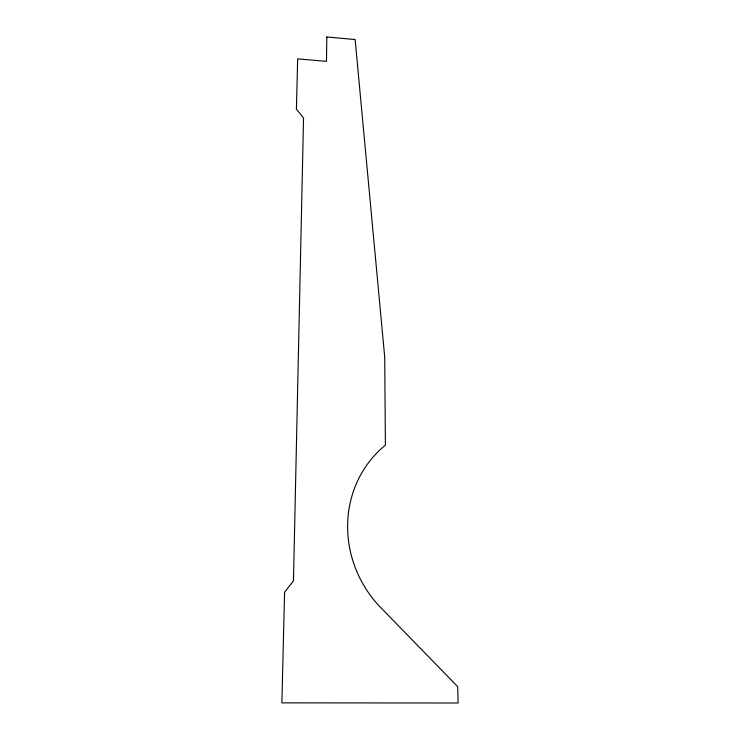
<?xml version="1.0" encoding="UTF-8"?>
<svg xmlns="http://www.w3.org/2000/svg" width="740" height="740" viewBox="0 0 740 740"><rect width="100%" height="100%" fill="white"/><g stroke="black" fill="none" stroke-linecap="round" stroke-linejoin="round"><path stroke-width="1.11" d="M326.821 37L326.488 61.355L297.647 58.867L296.416 109.113L303.548 118.011L293.466 580.835L284.576 592.278L281.875 702.861L458.125 703L457.653 686.6L379.074 605.884A111.537 105.089 57.2 0 1 385.392 445.156L384.726 357.281L355.135 39.535L326.821 37"/></g></svg>
